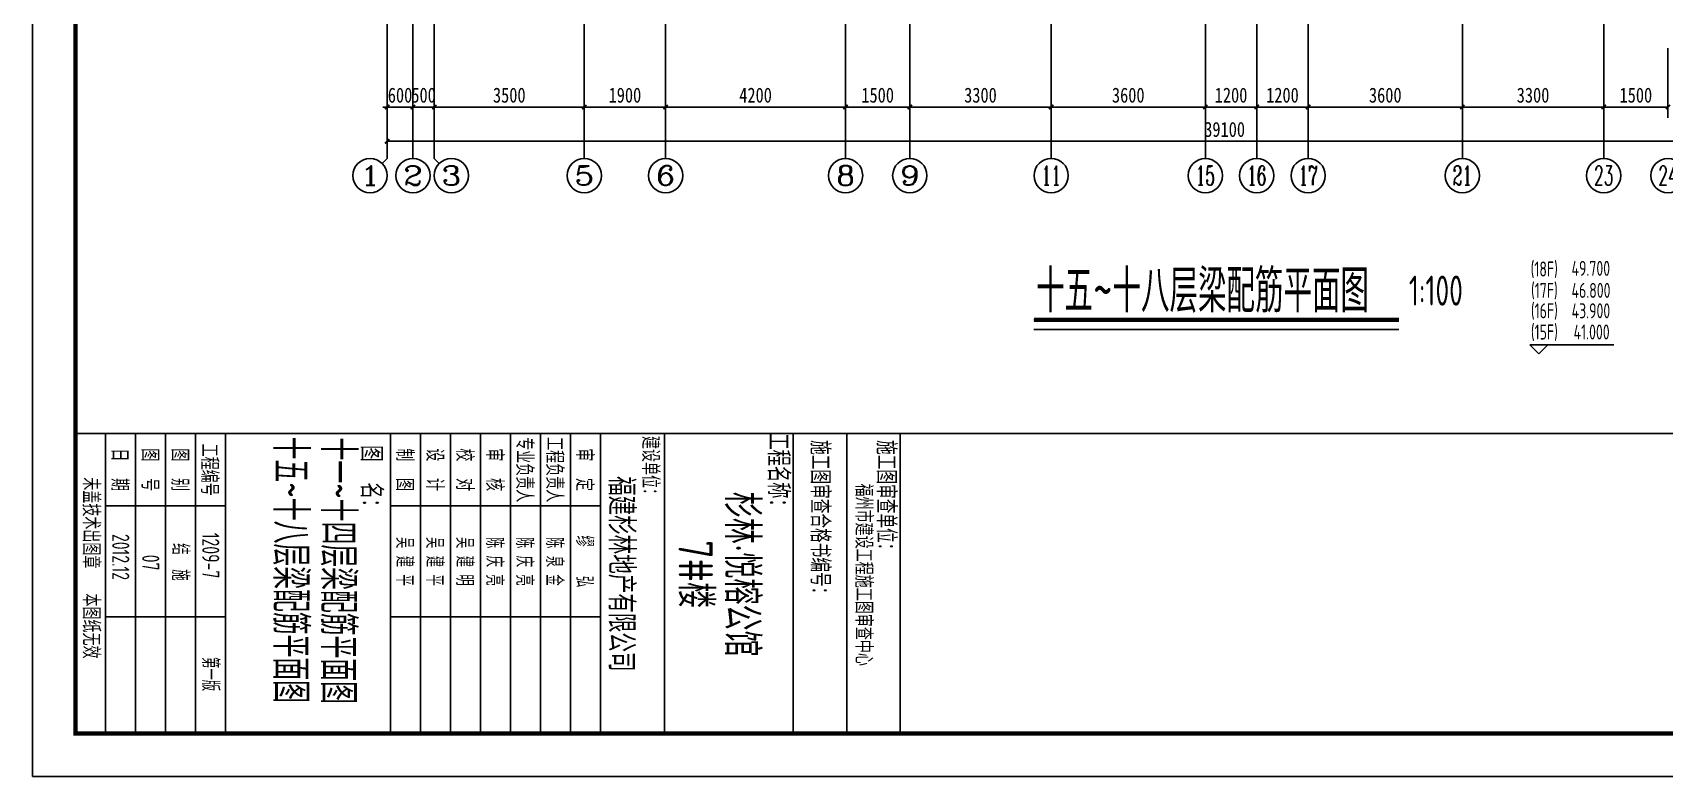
# Model space of a CAD drawing. Extents: x -144902 to 588294, y -160863 to 65494.
# Drawn here: x 314530 to 352622, y -84945 to -67591 of the extents above; entities that cross this region are included whole.
import ezdxf
from ezdxf.enums import TextEntityAlignment as Align

# ---------------------------------------------------------------- set-up
doc = ezdxf.new("R2010")
doc.units = 0
doc.header["$LTSCALE"] = 100
doc.linetypes.add('ACAD_ISO04W100', pattern=[30.5, 24, -3, 0.5, -3])
doc.linetypes.add('CONTINOUS', pattern=[0])
doc.layers.get('0').update_dxf_attribs({"linetype": 'CONTINUOUS'})
doc.layers.get('Defpoints').update_dxf_attribs({"linetype": 'CONTINUOUS'})
for name, color, linetype in [('1508', 2, 'CONTINUOUS'), ('AXIS', 3, 'CONTINUOUS'), ('AXIS_TEXT', 7, 'CONTINUOUS'), ('DOTE', 253, 'ACAD_ISO04W100'), ('PUB_DIM', 3, 'CONTINUOUS'), ('PUB_TITLE', 4, 'CONTINUOUS'), ('TEXT', 7, 'CONTINUOUS'), ('tk', 7, 'CONTINUOUS')]:
    doc.layers.add(name, color=color, linetype=linetype)
doc.styles.add('_HZTXT', font='complex.shx', dxfattribs={"width": 0.7, "bigfont": 'tssdchn.shx'})
doc.styles.add('COMPLEX', font='COMPLEX')
doc.styles.add('DIM_FONT', font='SIMHEI.TTF', dxfattribs={"width": 0.8})
doc.styles.add('HZTXT2', font='tssdeng.shx', dxfattribs={"width": 0.7, "bigfont": 'tssdchn.shx'})
doc.styles.get("Standard").update_dxf_attribs({"font": 'tssdeng.shx', "width": 0.7, "bigfont": 'tssdchn.shx'})
doc.dimstyles.new('_TCH_ARCH&&100', dxfattribs={"dimtxt": 350, "dimasz": 100, "dimexe": 250, "dimexo": 300, "dimgap": 100, "dimtad": 1, "dimdec": 0, "dimzin": 0, "dimdsep": 46, "dimtxsty": 'DIM_FONT', "dimblk": 'ARCHTICK', "dimcen": 0.09, "dimclrt": 7, "dimazin": 2, "dimtfac": 1, "dimtdec": 0, "dimtix": 1, "dimtmove": 2, "dimatfit": 3, "dimfxl": 1, "dimtolj": 1, "dimtzin": 0, "dimarcsym": 0})

# ---------------------------------------------------------------- blocks, each defined once
blk = doc.blocks.new('A1tk')
at = {"layer": 'PUB_TITLE'}
for p, q in [((76100, 20254), (83100, 20254)), ((76100, 19004), (83100, 19004)), ((76100, 17754), (83100, 17754)), ((76100, 14754), (83100, 14754)), ((76100, 13254), (83100, 13254)), ((77791, 13254), (77791, 8354)), ((80377, 13254), (80377, 8354)), ((76100, 12554), (83100, 12554)), ((76100, 11854), (83100, 11854)), ((76100, 11154), (83100, 11154)), ((76100, 10454), (83100, 10454)), ((76100, 9754), (83100, 9754)), ((76100, 9054), (83100, 9054)), ((76100, 8354), (83100, 8354)), ((77791, 7859), (77791, 7854)), ((76100, 4500), (83100, 4500)), ((77791, 4500), (77791, 1700)), ((80377, 4500), (80377, 1700)), ((83100, 4500), (83100, 1700)), ((76100, 3800), (83100, 3800)), ((76100, 3100), (83100, 3100)), ((76100, 2400), (83100, 2400)), ((83100, 1700), (76100, 1700))]:
    blk.add_line(p, q, dxfattribs=at)
at = {"layer": 'tk'}
blk.add_line((76100, 1000), (76100, 58400), dxfattribs=at)
at = {"layer": 'tk', "color": 5}
blk.add_lwpolyline([(0, 0), (0, 59400), (84100, 59400), (84100, 0)], close=True, dxfattribs=at)
at = {"layer": 'tk', "const_width": 100}
blk.add_lwpolyline([(2500, 1000), (83100, 1000), (83100, 58400), (2500, 58400)], close=True, dxfattribs=at)
at = {"width": 0.8}
blk.add_text('福州市建设工程施工图审查中心', height=400, dxfattribs=at).set_placement((77268, 19202))
at = {"layer": 'PUB_TITLE', "style": 'HZTXT2', "width": 0.8}
for s, height, p in [('施工图审查单位：', 450, (77622, 19953)), ('施工图审查合格书编号：', 450, (78136, 18409)), ('日  期', 400, (76945, 2050))]:
    blk.add_text(s, height=height, dxfattribs=at).set_placement(p, align=Align.MIDDLE)
at = {"layer": 'PUB_TITLE', "width": 0.8}
for s, height, p in [('工程名称：', 500, (77047, 17437)), ('杉林·悦榕公馆', 800, (79383, 16604)), ('7#楼', 800, (79383, 15520)), ('建设单位：', 400, (76917, 14445)), ('福建杉林地产有限公司', 600, (79374, 13772)), ('审  定', 400, (76945, 12904)), ('工程负责人', 400, (76945, 12204)), ('专业负责人', 400, (76945, 11504)), ('审  核', 400, (76945, 10804)), ('校  对', 400, (76945, 10104)), ('设  计', 400, (76945, 9404)), ('制  图', 400, (76945, 8704)), ('图  名：', 500, (77188, 7934)), ('工程编号', 400, (76945, 4150)), ('图  别', 400, (76945, 3450)), ('图  号', 400, (76945, 2750)), ('未盖技术出图章   本图纸无效', 400, (79237, 1389))]:
    blk.add_text(s, height=height, dxfattribs=at).set_placement(p, align=Align.MIDDLE)
at = {"layer": 'PUB_TITLE', "linetype": 'ByBlock', "width": 0.7}
for s, p in [('缪    弘', (79084, 12904)), ('陈 泉 金', (79084, 12204)), ('陈 庆 亮', (79084, 11504)), ('陈 庆 亮', (79084, 10804)), ('吴 建 明', (79084, 10104)), ('吴 建 平', (79084, 9404)), ('吴 建 平', (79084, 8704))]:
    blk.add_text(s, height=400, dxfattribs=at).set_placement(p, align=Align.MIDDLE)
for s, p in [('1209-7', (78416, 3958)), ('第一版', (81314, 3950)), ('结  施', (78661, 3250)), ('2012.12', (78443, 1858))]:
    blk.add_text(s, height=400, dxfattribs=at).set_placement(p)
blk = doc.blocks.new('_ArchTick')
at = {"color": 0, "linetype": 'ByBlock', "const_width": 0.4}
blk.add_lwpolyline([(-0.5, -0.5), (0.5, 0.5)], dxfattribs=at)
blk = doc.blocks.new('*D1690')
at = {"layer": 'AXIS', "color": 0, "lineweight": -2}
for p, q in [((32461, 3375), (32461, 1750)), ((33961, 3375), (33961, 1750)), ((32461, 2000), (33961, 2000))]:
    blk.add_line(p, q, dxfattribs=at)
at = {"layer": 'Defpoints', "color": 0}
for p in [(32461, 3675), (33961, 3675), (33961, 2000)]:
    blk.add_point(p, dxfattribs=at)
at = {"layer": 'AXIS', "color": 0, "lineweight": -2, "xscale": 100, "yscale": 100, "zscale": 100, "rotation": 180}
blk.add_blockref('_ArchTick', (32461, 2000), dxfattribs=at)
at = {"layer": 'AXIS', "color": 0, "lineweight": -2, "xscale": 100, "yscale": 100, "zscale": 100}
blk.add_blockref('_ArchTick', (33961, 2000), dxfattribs=at)
at = {"layer": 'AXIS', "color": 7, "insert": (33211, 2275), "char_height": 350, "attachment_point": 5, "style": 'DIM_FONT'}
blk.add_mtext('\\A1;1500', dxfattribs=at)
blk = doc.blocks.new('*D1691')
at = {"layer": 'AXIS', "color": 0, "lineweight": -2}
for p, q in [((29161, 3375), (29161, 1750)), ((32461, 3375), (32461, 1750)), ((29161, 2000), (32461, 2000))]:
    blk.add_line(p, q, dxfattribs=at)
at = {"layer": 'Defpoints', "color": 0}
for p in [(29161, 3675), (32461, 3675), (32461, 2000)]:
    blk.add_point(p, dxfattribs=at)
at = {"layer": 'AXIS', "color": 0, "lineweight": -2, "xscale": 100, "yscale": 100, "zscale": 100, "rotation": 180}
blk.add_blockref('_ArchTick', (29161, 2000), dxfattribs=at)
at = {"layer": 'AXIS', "color": 0, "lineweight": -2, "xscale": 100, "yscale": 100, "zscale": 100}
blk.add_blockref('_ArchTick', (32461, 2000), dxfattribs=at)
at = {"layer": 'AXIS', "color": 7, "insert": (30811, 2275), "char_height": 350, "attachment_point": 5, "style": 'DIM_FONT'}
blk.add_mtext('\\A1;3300', dxfattribs=at)
blk = doc.blocks.new('*D1692')
at = {"layer": 'AXIS', "color": 0, "lineweight": -2}
for p, q in [((25561, 3375), (25561, 1750)), ((29161, 3375), (29161, 1750)), ((25561, 2000), (29161, 2000))]:
    blk.add_line(p, q, dxfattribs=at)
at = {"layer": 'Defpoints', "color": 0}
for p in [(25561, 3675), (29161, 3675), (29161, 2000)]:
    blk.add_point(p, dxfattribs=at)
at = {"layer": 'AXIS', "color": 0, "lineweight": -2, "xscale": 100, "yscale": 100, "zscale": 100, "rotation": 180}
blk.add_blockref('_ArchTick', (25561, 2000), dxfattribs=at)
at = {"layer": 'AXIS', "color": 0, "lineweight": -2, "xscale": 100, "yscale": 100, "zscale": 100}
blk.add_blockref('_ArchTick', (29161, 2000), dxfattribs=at)
at = {"layer": 'AXIS', "color": 7, "insert": (27361, 2275), "char_height": 350, "attachment_point": 5, "style": 'DIM_FONT'}
blk.add_mtext('\\A1;3600', dxfattribs=at)
blk = doc.blocks.new('*D1693')
at = {"layer": 'AXIS', "color": 0, "lineweight": -2}
for p, q in [((24361, 3375), (24361, 1750)), ((25561, 3375), (25561, 1750)), ((24361, 2000), (25561, 2000))]:
    blk.add_line(p, q, dxfattribs=at)
at = {"layer": 'Defpoints', "color": 0}
for p in [(24361, 3675), (25561, 3675), (25561, 2000)]:
    blk.add_point(p, dxfattribs=at)
at = {"layer": 'AXIS', "color": 0, "lineweight": -2, "xscale": 100, "yscale": 100, "zscale": 100, "rotation": 180}
blk.add_blockref('_ArchTick', (24361, 2000), dxfattribs=at)
at = {"layer": 'AXIS', "color": 0, "lineweight": -2, "xscale": 100, "yscale": 100, "zscale": 100}
blk.add_blockref('_ArchTick', (25561, 2000), dxfattribs=at)
at = {"layer": 'AXIS', "color": 7, "insert": (24961, 2275), "char_height": 350, "attachment_point": 5, "style": 'DIM_FONT'}
blk.add_mtext('\\A1;1200', dxfattribs=at)
blk = doc.blocks.new('*D1694')
at = {"layer": 'AXIS', "color": 0, "lineweight": -2}
for p, q in [((23161, 3375), (23161, 1750)), ((24361, 3375), (24361, 1750)), ((23161, 2000), (24361, 2000))]:
    blk.add_line(p, q, dxfattribs=at)
at = {"layer": 'Defpoints', "color": 0}
for p in [(23161, 3675), (24361, 3675), (24361, 2000)]:
    blk.add_point(p, dxfattribs=at)
at = {"layer": 'AXIS', "color": 0, "lineweight": -2, "xscale": 100, "yscale": 100, "zscale": 100, "rotation": 180}
blk.add_blockref('_ArchTick', (23161, 2000), dxfattribs=at)
at = {"layer": 'AXIS', "color": 0, "lineweight": -2, "xscale": 100, "yscale": 100, "zscale": 100}
blk.add_blockref('_ArchTick', (24361, 2000), dxfattribs=at)
at = {"layer": 'AXIS', "color": 7, "insert": (23761, 2275), "char_height": 350, "attachment_point": 5, "style": 'DIM_FONT'}
blk.add_mtext('\\A1;1200', dxfattribs=at)
blk = doc.blocks.new('*D1695')
at = {"layer": 'AXIS', "color": 0, "lineweight": -2}
for p, q in [((19561, 3375), (19561, 1750)), ((23161, 3375), (23161, 1750)), ((19561, 2000), (23161, 2000))]:
    blk.add_line(p, q, dxfattribs=at)
at = {"layer": 'Defpoints', "color": 0}
for p in [(19561, 3675), (23161, 3675), (23161, 2000)]:
    blk.add_point(p, dxfattribs=at)
at = {"layer": 'AXIS', "color": 0, "lineweight": -2, "xscale": 100, "yscale": 100, "zscale": 100, "rotation": 180}
blk.add_blockref('_ArchTick', (19561, 2000), dxfattribs=at)
at = {"layer": 'AXIS', "color": 0, "lineweight": -2, "xscale": 100, "yscale": 100, "zscale": 100}
blk.add_blockref('_ArchTick', (23161, 2000), dxfattribs=at)
at = {"layer": 'AXIS', "color": 7, "insert": (21361, 2275), "char_height": 350, "attachment_point": 5, "style": 'DIM_FONT'}
blk.add_mtext('\\A1;3600', dxfattribs=at)
blk = doc.blocks.new('*D1696')
at = {"layer": 'AXIS', "color": 0, "lineweight": -2}
for p, q in [((16261, 3375), (16261, 1750)), ((19561, 3375), (19561, 1750)), ((16261, 2000), (19561, 2000))]:
    blk.add_line(p, q, dxfattribs=at)
at = {"layer": 'Defpoints', "color": 0}
for p in [(16261, 3675), (19561, 3675), (19561, 2000)]:
    blk.add_point(p, dxfattribs=at)
at = {"layer": 'AXIS', "color": 0, "lineweight": -2, "xscale": 100, "yscale": 100, "zscale": 100, "rotation": 180}
blk.add_blockref('_ArchTick', (16261, 2000), dxfattribs=at)
at = {"layer": 'AXIS', "color": 0, "lineweight": -2, "xscale": 100, "yscale": 100, "zscale": 100}
blk.add_blockref('_ArchTick', (19561, 2000), dxfattribs=at)
at = {"layer": 'AXIS', "color": 7, "insert": (17911, 2275), "char_height": 350, "attachment_point": 5, "style": 'DIM_FONT'}
blk.add_mtext('\\A1;3300', dxfattribs=at)
blk = doc.blocks.new('*D1697')
at = {"layer": 'AXIS', "color": 0, "lineweight": -2}
for p, q in [((14761, 3375), (14761, 1750)), ((16261, 3375), (16261, 1750)), ((14761, 2000), (16261, 2000))]:
    blk.add_line(p, q, dxfattribs=at)
at = {"layer": 'Defpoints', "color": 0}
for p in [(14761, 3675), (16261, 3675), (16261, 2000)]:
    blk.add_point(p, dxfattribs=at)
at = {"layer": 'AXIS', "color": 0, "lineweight": -2, "xscale": 100, "yscale": 100, "zscale": 100, "rotation": 180}
blk.add_blockref('_ArchTick', (14761, 2000), dxfattribs=at)
at = {"layer": 'AXIS', "color": 0, "lineweight": -2, "xscale": 100, "yscale": 100, "zscale": 100}
blk.add_blockref('_ArchTick', (16261, 2000), dxfattribs=at)
at = {"layer": 'AXIS', "color": 7, "insert": (15511, 2275), "char_height": 350, "attachment_point": 5, "style": 'DIM_FONT'}
blk.add_mtext('\\A1;1500', dxfattribs=at)
blk = doc.blocks.new('*D1698')
at = {"layer": 'AXIS', "color": 0, "lineweight": -2}
for p, q in [((10561, 3375), (10561, 1750)), ((14761, 3375), (14761, 1750)), ((10561, 2000), (14761, 2000))]:
    blk.add_line(p, q, dxfattribs=at)
at = {"layer": 'Defpoints', "color": 0}
for p in [(10561, 3675), (14761, 3675), (14761, 2000)]:
    blk.add_point(p, dxfattribs=at)
at = {"layer": 'AXIS', "color": 0, "lineweight": -2, "xscale": 100, "yscale": 100, "zscale": 100, "rotation": 180}
blk.add_blockref('_ArchTick', (10561, 2000), dxfattribs=at)
at = {"layer": 'AXIS', "color": 0, "lineweight": -2, "xscale": 100, "yscale": 100, "zscale": 100}
blk.add_blockref('_ArchTick', (14761, 2000), dxfattribs=at)
at = {"layer": 'AXIS', "color": 7, "insert": (12661, 2275), "char_height": 350, "attachment_point": 5, "style": 'DIM_FONT'}
blk.add_mtext('\\A1;4200', dxfattribs=at)
blk = doc.blocks.new('*D1699')
at = {"layer": 'AXIS', "color": 0, "lineweight": -2}
for p, q in [((8661, 3375), (8661, 1750)), ((10561, 3375), (10561, 1750)), ((8661, 2000), (10561, 2000))]:
    blk.add_line(p, q, dxfattribs=at)
at = {"layer": 'Defpoints', "color": 0}
for p in [(8661, 3675), (10561, 3675), (10561, 2000)]:
    blk.add_point(p, dxfattribs=at)
at = {"layer": 'AXIS', "color": 0, "lineweight": -2, "xscale": 100, "yscale": 100, "zscale": 100, "rotation": 180}
blk.add_blockref('_ArchTick', (8661, 2000), dxfattribs=at)
at = {"layer": 'AXIS', "color": 0, "lineweight": -2, "xscale": 100, "yscale": 100, "zscale": 100}
blk.add_blockref('_ArchTick', (10561, 2000), dxfattribs=at)
at = {"layer": 'AXIS', "color": 7, "insert": (9611, 2275), "char_height": 350, "attachment_point": 5, "style": 'DIM_FONT'}
blk.add_mtext('\\A1;1900', dxfattribs=at)
blk = doc.blocks.new('*D1700')
at = {"layer": 'AXIS', "color": 0, "lineweight": -2}
for p, q in [((5161, 3375), (5161, 1750)), ((8661, 3375), (8661, 1750)), ((5161, 2000), (8661, 2000))]:
    blk.add_line(p, q, dxfattribs=at)
at = {"layer": 'Defpoints', "color": 0}
for p in [(5161, 3675), (8661, 3675), (8661, 2000)]:
    blk.add_point(p, dxfattribs=at)
at = {"layer": 'AXIS', "color": 0, "lineweight": -2, "xscale": 100, "yscale": 100, "zscale": 100, "rotation": 180}
blk.add_blockref('_ArchTick', (5161, 2000), dxfattribs=at)
at = {"layer": 'AXIS', "color": 0, "lineweight": -2, "xscale": 100, "yscale": 100, "zscale": 100}
blk.add_blockref('_ArchTick', (8661, 2000), dxfattribs=at)
at = {"layer": 'AXIS', "color": 7, "insert": (6911, 2275), "char_height": 350, "attachment_point": 5, "style": 'DIM_FONT'}
blk.add_mtext('\\A1;3500', dxfattribs=at)
blk = doc.blocks.new('*D1701')
at = {"layer": 'AXIS', "color": 0, "lineweight": -2}
for p, q in [((4661, 3375), (4661, 1750)), ((5161, 3375), (5161, 1750)), ((4661, 2000), (4561, 2000)), ((4661, 2000), (5161, 2000)), ((5161, 2000), (5261, 2000))]:
    blk.add_line(p, q, dxfattribs=at)
at = {"layer": 'Defpoints', "color": 0}
for p in [(4661, 3675), (5161, 3675), (5161, 2000)]:
    blk.add_point(p, dxfattribs=at)
at = {"layer": 'AXIS', "color": 0, "lineweight": -2, "xscale": 100, "yscale": 100, "zscale": 100}
blk.add_blockref('_ArchTick', (4661, 2000), dxfattribs=at)
at = {"layer": 'AXIS', "color": 0, "lineweight": -2, "xscale": 100, "yscale": 100, "zscale": 100, "rotation": 180}
blk.add_blockref('_ArchTick', (5161, 2000), dxfattribs=at)
at = {"layer": 'AXIS', "color": 7, "insert": (4911, 2275), "char_height": 350, "attachment_point": 5, "style": 'DIM_FONT'}
blk.add_mtext('\\A1;500', dxfattribs=at)
blk = doc.blocks.new('*D1702')
at = {"layer": 'AXIS', "color": 0, "lineweight": -2}
for p, q in [((4061, 3375), (4061, 1750)), ((4661, 3375), (4661, 1750)), ((4061, 2000), (3961, 2000)), ((4061, 2000), (4661, 2000)), ((4661, 2000), (4761, 2000))]:
    blk.add_line(p, q, dxfattribs=at)
at = {"layer": 'Defpoints', "color": 0}
for p in [(4061, 3675), (4661, 3675), (4661, 2000)]:
    blk.add_point(p, dxfattribs=at)
at = {"layer": 'AXIS', "color": 0, "lineweight": -2, "xscale": 100, "yscale": 100, "zscale": 100}
blk.add_blockref('_ArchTick', (4061, 2000), dxfattribs=at)
at = {"layer": 'AXIS', "color": 0, "lineweight": -2, "xscale": 100, "yscale": 100, "zscale": 100, "rotation": 180}
blk.add_blockref('_ArchTick', (4661, 2000), dxfattribs=at)
at = {"layer": 'AXIS', "color": 7, "insert": (4361, 2275), "char_height": 350, "attachment_point": 5, "style": 'DIM_FONT'}
blk.add_mtext('\\A1;600', dxfattribs=at)
blk = doc.blocks.new('*D1703')
at = {"layer": 'AXIS', "color": 0, "lineweight": -2}
for p, q in [((4061, 3375), (4061, 950)), ((43161, 3375), (43161, 950)), ((4061, 1200), (43161, 1200))]:
    blk.add_line(p, q, dxfattribs=at)
at = {"layer": 'Defpoints', "color": 0}
for p in [(4061, 3675, 0), (43161, 3675, 0), (43161, 1200)]:
    blk.add_point(p, dxfattribs=at)
at = {"layer": 'AXIS', "color": 0, "lineweight": -2, "xscale": 100, "yscale": 100, "zscale": 100, "rotation": 180}
blk.add_blockref('_ArchTick', (4061, 1200), dxfattribs=at)
at = {"layer": 'AXIS', "color": 0, "lineweight": -2, "xscale": 100, "yscale": 100, "zscale": 100}
blk.add_blockref('_ArchTick', (43161, 1200), dxfattribs=at)
at = {"layer": 'AXIS', "color": 7, "insert": (23611, 1475), "char_height": 350, "attachment_point": 5, "style": 'DIM_FONT'}
blk.add_mtext('\\A1;39100', dxfattribs=at)
blk = doc.blocks.new('_AXISO')
blk.add_circle((0, 0), 0.5)
at = {"layer": 'AXIS_TEXT', "style": 'COMPLEX', "width": 1.041667}
blk.add_attdef('A', text='', height=0.56, dxfattribs=at).set_placement((-0.25, -0.28), (0.25, -0.28), align=Align.FIT)
blk = doc.blocks.new('2012122621245179')
at = {"layer": 'AXIS'}
for p, q in [((4061.4, 3675, 0), (4061.4, 800, 0)), ((4661.4, 3675, 0), (4661.4, 800, 0)), ((5161.4, 3675, 0), (5161.4, 800, 0)), ((8661.4, 3675, 0), (8661.4, 800, 0)), ((10561.4, 3675, 0), (10561.4, 800, 0)), ((14761.4, 3675, 0), (14761.4, 800, 0)), ((16261.4, 3675, 0), (16261.4, 800, 0)), ((19561.4, 3675, 0), (19561.4, 800, 0)), ((23161.4, 3675, 0), (23161.4, 800, 0)), ((24361.4, 3675, 0), (24361.4, 800, 0)), ((25561.4, 3675, 0), (25561.4, 800, 0)), ((29161.4, 3675, 0), (29161.4, 800, 0)), ((32461.4, 3675, 0), (32461.4, 800, 0)), ((3944.2, 682.8, 0), (4061.4, 800, 0)), ((5278.5, 682.8, 0), (5161.4, 800, 0))]:
    blk.add_line(p, q, dxfattribs=at)
at = {"layer": 'DOTE'}
for p, q in [((4061.4, 3675, 0), (4061.4, 23075, 0)), ((4661.4, 3675, 0), (4661.4, 23075, 0)), ((8661.4, 3675, 0), (8661.4, 23075, 0)), ((10561.4, 3675, 0), (10561.4, 23075, 0)), ((14761.4, 3675, 0), (14761.4, 23075, 0)), ((24361.4, 3675, 0), (24361.4, 19375, 0)), ((5161.4, 3675, 0), (5161.4, 14875, 0)), ((16261.4, 3675, 0), (16261.4, 11875, 0)), ((19561.4, 3675, 0), (19561.4, 11875, 0)), ((23161.4, 3675, 0), (23161.4, 11875, 0)), ((25561.4, 3675, 0), (25561.4, 11875, 0)), ((29161.4, 3675, 0), (29161.4, 11875, 0)), ((32461.4, 3675, 0), (32461.4, 11875, 0))]:
    blk.add_line(p, q, dxfattribs=at)
at = {"layer": 'AXIS'}
ref = blk.add_blockref('_AXISO', (3661.4, 400, 0), dxfattribs=dict(at, xscale=800, yscale=800, zscale=800))
ref.add_attrib('A', '1', dxfattribs={"layer": 'AXIS_TEXT', "height": 452.5, "style": '_HZTXT', "width": 2.333333}).set_placement((3435.1, 173.7, 0), (3887.6, 173.7, 0), align=Align.FIT)
ref = blk.add_blockref('_AXISO', (4661.4, 400, 0), dxfattribs=dict(at, xscale=800, yscale=800, zscale=800))
ref.add_attrib('A', '2', dxfattribs={"layer": 'AXIS_TEXT', "height": 452.5, "style": '_HZTXT', "width": 1.5}).set_placement((4435.1, 173.7, 0), (4887.6, 173.7, 0), align=Align.FIT)
ref = blk.add_blockref('_AXISO', (5561.4, 400, 0), dxfattribs=dict(at, xscale=800, yscale=800, zscale=800))
ref.add_attrib('A', '3', dxfattribs={"layer": 'AXIS_TEXT', "height": 452.5, "style": '_HZTXT', "width": 1.5}).set_placement((5335.1, 173.7, 0), (5787.6, 173.7, 0), align=Align.FIT)
ref = blk.add_blockref('_AXISO', (8661.4, 400, 0), dxfattribs=dict(at, xscale=800, yscale=800, zscale=800))
ref.add_attrib('A', '5', dxfattribs={"layer": 'AXIS_TEXT', "height": 452.5, "style": '_HZTXT', "width": 1.5}).set_placement((8435.1, 173.7, 0), (8887.6, 173.7, 0), align=Align.FIT)
ref = blk.add_blockref('_AXISO', (10561.4, 400, 0), dxfattribs=dict(at, xscale=800, yscale=800, zscale=800))
ref.add_attrib('A', '6', dxfattribs={"layer": 'AXIS_TEXT', "height": 452.5, "style": '_HZTXT', "width": 1.5}).set_placement((10335.1, 173.7, 0), (10787.6, 173.7, 0), align=Align.FIT)
ref = blk.add_blockref('_AXISO', (14761.4, 400, 0), dxfattribs=dict(at, xscale=800, yscale=800, zscale=800))
ref.add_attrib('A', '8', dxfattribs={"layer": 'AXIS_TEXT', "height": 452.5, "style": '_HZTXT', "width": 1.5}).set_placement((14535.1, 173.7, 0), (14987.6, 173.7, 0), align=Align.FIT)
ref = blk.add_blockref('_AXISO', (16261.4, 400, 0), dxfattribs=dict(at, xscale=800, yscale=800, zscale=800))
ref.add_attrib('A', '9', dxfattribs={"layer": 'AXIS_TEXT', "height": 452.5, "style": '_HZTXT', "width": 1.5}).set_placement((16035.1, 173.7, 0), (16487.6, 173.7, 0), align=Align.FIT)
ref = blk.add_blockref('_AXISO', (19561.4, 400, 0), dxfattribs=dict(at, xscale=800, yscale=800, zscale=800))
ref.add_attrib('A', '11', dxfattribs={"layer": 'AXIS_TEXT', "height": 452.55, "style": '_HZTXT', "width": 0.875}).set_placement((19335.1, 173.7, 0), (19787.6, 173.7, 0), align=Align.FIT)
ref = blk.add_blockref('_AXISO', (23161.4, 400, 0), dxfattribs=dict(at, xscale=800, yscale=800, zscale=800))
ref.add_attrib('A', '15', dxfattribs={"layer": 'AXIS_TEXT', "height": 452.55, "style": '_HZTXT', "width": 0.724138}).set_placement((22935.1, 173.7, 0), (23387.6, 173.7, 0), align=Align.FIT)
ref = blk.add_blockref('_AXISO', (24361.4, 400, 0), dxfattribs=dict(at, xscale=800, yscale=800, zscale=800))
ref.add_attrib('A', '16', dxfattribs={"layer": 'AXIS_TEXT', "height": 452.55, "style": '_HZTXT', "width": 0.724138}).set_placement((24135.1, 173.7, 0), (24587.6, 173.7, 0), align=Align.FIT)
ref = blk.add_blockref('_AXISO', (25561.4, 400, 0), dxfattribs=dict(at, xscale=800, yscale=800, zscale=800))
ref.add_attrib('A', '17', dxfattribs={"layer": 'AXIS_TEXT', "height": 452.55, "style": '_HZTXT', "width": 0.724138}).set_placement((25335.1, 173.7, 0), (25787.6, 173.7, 0), align=Align.FIT)
ref = blk.add_blockref('_AXISO', (29161.4, 400, 0), dxfattribs=dict(at, xscale=800, yscale=800, zscale=800))
ref.add_attrib('A', '21', dxfattribs={"layer": 'AXIS_TEXT', "height": 452.55, "style": '_HZTXT', "width": 0.724138}).set_placement((28935.1, 173.7, 0), (29387.6, 173.7, 0), align=Align.FIT)
ref = blk.add_blockref('_AXISO', (32461.4, 400, 0), dxfattribs=dict(at, xscale=800, yscale=800, zscale=800))
ref.add_attrib('A', '23', dxfattribs={"layer": 'AXIS_TEXT', "height": 452.55, "style": '_HZTXT', "width": 0.617647}).set_placement((32235.1, 173.7, 0), (32687.6, 173.7, 0), align=Align.FIT)
ref = blk.add_blockref('_AXISO', (33961.4, 400, 0), dxfattribs=dict(at, xscale=800, yscale=800, zscale=800))
ref.add_attrib('A', '24', dxfattribs={"layer": 'AXIS_TEXT', "height": 452.55, "style": '_HZTXT', "width": 0.583333}).set_placement((33735.1, 173.7, 0), (34187.6, 173.7, 0), align=Align.FIT)
for p1, p2, distance, picture, middle in [((4061.4, 3675, 0), (4661.4, 3675, 0), -1675, '*D1702', (4361.4, 2275, 0)), ((4061.4, 3675, 0), (43161.4, 3675, 0), -2475, '*D1703', (23611.4, 1475, 0)), ((4661.4, 3675, 0), (5161.4, 3675, 0), -1675, '*D1701', (4911.4, 2275, 0)), ((5161.4, 3675, 0), (8661.4, 3675, 0), -1675, '*D1700', (6911.4, 2275, 0)), ((8661.4, 3675, 0), (10561.4, 3675, 0), -1675, '*D1699', (9611.4, 2275, 0)), ((10561.4, 3675, 0), (14761.4, 3675, 0), -1675, '*D1698', (12661.4, 2275, 0)), ((14761.4, 3675, 0), (16261.4, 3675, 0), -1675, '*D1697', (15511.4, 2275, 0)), ((16261.4, 3675, 0), (19561.4, 3675, 0), -1675, '*D1696', (17911.4, 2275, 0)), ((19561.4, 3675, 0), (23161.4, 3675, 0), -1675, '*D1695', (21361.4, 2275, 0)), ((23161.4, 3675, 0), (24361.4, 3675, 0), -1675, '*D1694', (23761.4, 2275, 0)), ((24361.4, 3675, 0), (25561.4, 3675, 0), -1675, '*D1693', (24961.4, 2275, 0)), ((25561.4, 3675, 0), (29161.4, 3675, 0), -1675, '*D1692', (27361.4, 2275, 0)), ((29161.4, 3675, 0), (32461.4, 3675, 0), -1675, '*D1691', (30811.4, 2275, 0)), ((32461.4, 3675, 0), (33961.4, 3675, 0), -1675, '*D1690', (33211.4, 2275, 0))]:
    dim = blk.add_aligned_dim(p1=p1, p2=p2, distance=distance, dimstyle='_TCH_ARCH&&100', dxfattribs=at)
    dim.commit()
    dim.dimension.update_dxf_attribs({"geometry": picture, "text_midpoint": middle})

msp = doc.modelspace()

# ---------------------------------------------------------------- linework, layer by layer
at = {"layer": 'PUB_DIM', "linetype": 'CONTINOUS'}
for p, q in [((349485.307, -74875.414), (349695.307, -75085.414)), ((349695.307, -75085.414), (349905.307, -74875.414))]:
    msp.add_line(p, q, dxfattribs=at)
at = {"layer": 'PUB_DIM'}
msp.add_line((351443.383, -74875.414), (349485.307, -74875.414), dxfattribs=at)
at = {"layer": 'TEXT'}
for p, q in [((337906.061, -74294.578), (346426.512, -74294.578)), ((337906.061, -74520.529), (346426.512, -74520.529))]:
    msp.add_line(p, q, dxfattribs=at)
at = {"layer": 'TEXT', "const_width": 100}
msp.add_lwpolyline([(337906.061, -74293.97), (346426.512, -74293.97)], dxfattribs=at)

# ---------------------------------------------------------------- block references
at = {"layer": '1508', "rotation": 270}
msp.add_blockref('A1tk', (314530.384, -844.592), dxfattribs=at)
at = {"layer": 'AXIS'}
msp.add_blockref('2012122621245179', (318746.016, -71326.419), dxfattribs=at)

# ---------------------------------------------------------------- texts
at = {"layer": 'PUB_DIM', "width": 0.7}
for s, p in [('(18F)', (349818.298, -73105.927)), ('49.700', (350905.164, -73090.31)), ('(17F)', (349821.081, -73605.282)), ('46.800', (350909.524, -73605.282)), ('(16F)', (349821.081, -74080.862)), ('43.900', (350907.675, -74080.862)), ('(15F)', (349821.081, -74575.467)), ('41.000', (350924.16, -74575.467))]:
    msp.add_text(s, height=350, rotation=0, dxfattribs=at).set_placement(p, align=Align.MIDDLE)
at = {"layer": 'PUB_TITLE', "linetype": 'ByBlock', "width": 0.7}
msp.add_text('07', height=400, rotation=270, dxfattribs=at).set_placement((317088.076, -79772.34))
at = {"layer": 'TEXT', "width": 0.7}
for s, height, p in [('十五~十八层梁配筋平面图', 1000, (337954.968, -74119.665, -1140.819)), ('1:100', 700, (346658.519, -73960.157))]:
    msp.add_text(s, height=height, dxfattribs=at).set_placement(p)
for s, p in [('十五~十八层梁配筋平面图', (319910.157, -77017.63)), ('十一~十四层梁配筋平面图', (321020.285, -77039.628))]:
    msp.add_text(s, height=800, rotation=270, dxfattribs=at).set_placement(p, align=Align.BOTTOM_LEFT)

doc.saveas('drawing.dxf')
